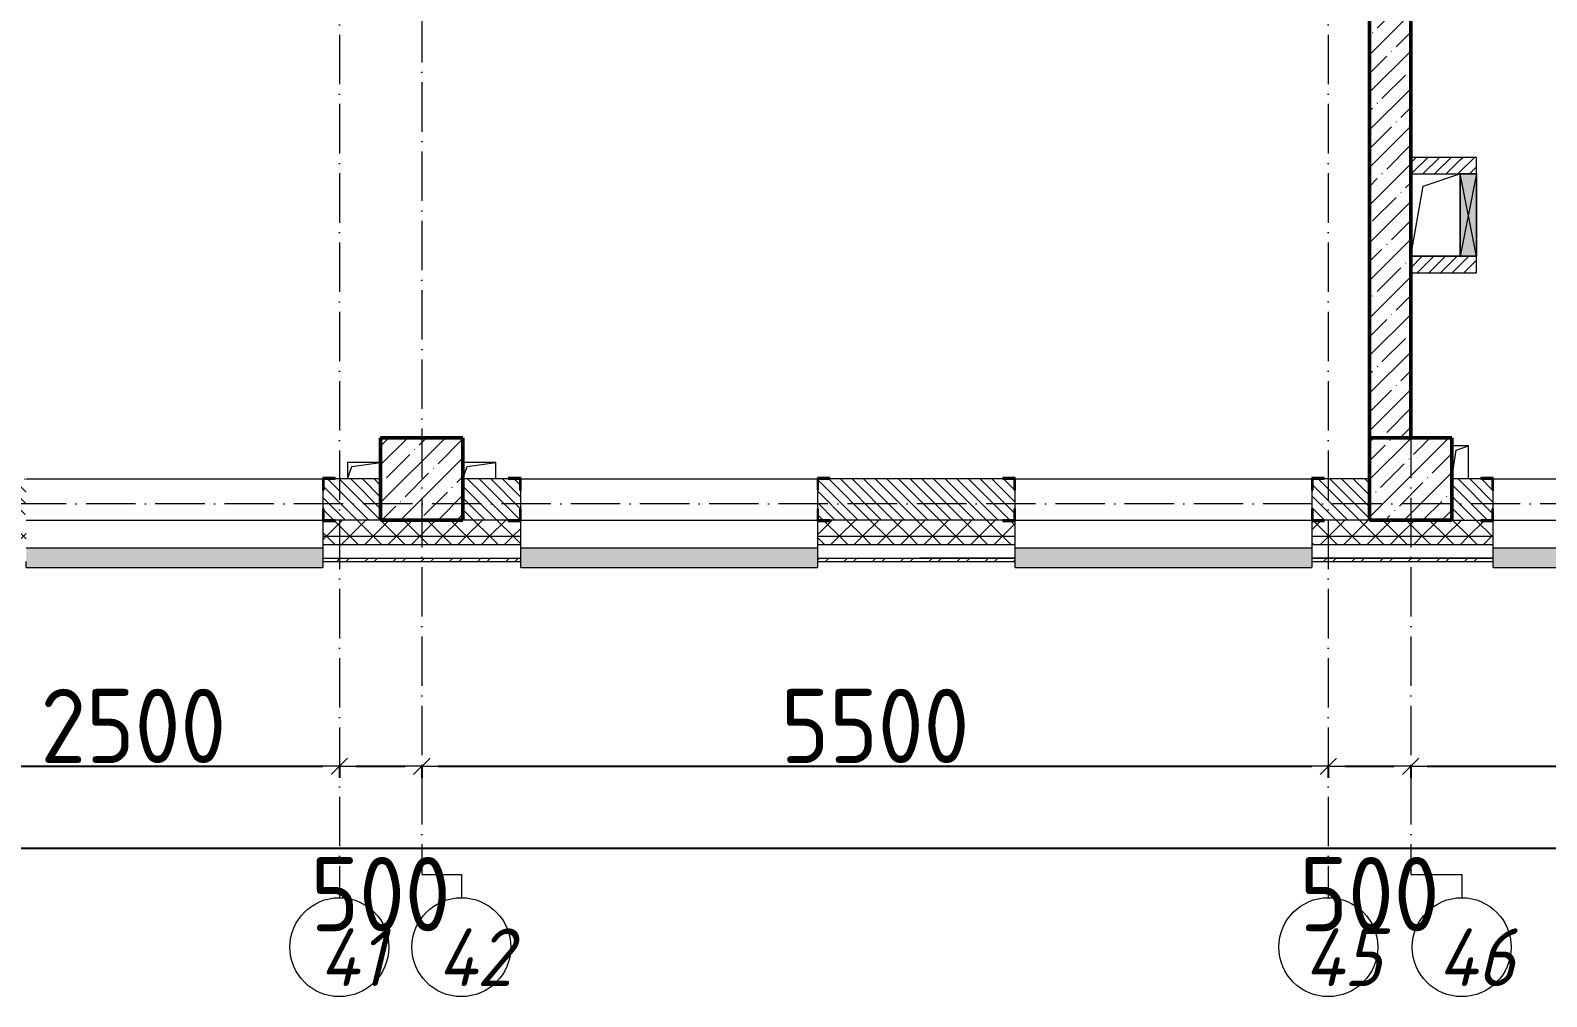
# Model space of a CAD drawing. Header units: millimetres. Extents: x -12989 to 629078, y -109036 to 555275.
# Drawn here: x 98385 to 107585, y 116005 to 121865 of the extents above; entities that cross this region are included whole.
import ezdxf

# ---------------------------------------------------------------- set-up
doc = ezdxf.new("R2010")
doc.units = ezdxf.units.MM
doc.linetypes.add('50_200_ШТРИХ_1Т_ш5_п1_п1_', pattern=[700, 500, -100, 0, -100])
for name, color, linetype, lineweight in [('A-____-____-DIMS', 7, 'Continuous', 9), ('A-DETL-GENF-OTLN', 7, 'Continuous', 9), ('A-FLOR-____-OTLN', 7, 'Continuous', 9), ('A-GENM-____-MCUT', 7, 'Continuous', 25), ('A-GENM-____-OTLN', 7, 'Continuous', 9), ('A-GENM-____-OTLN-1', 7, 'Continuous', 25), ('A-GLAZ-____-OTLN', 7, 'Continuous', 9), ('A-WALL-____-MCUT', 7, 'Continuous', 13), ('A-WALL-____-MCUT-1', 7, 'Continuous', 9), ('A-WALL-____-MCUT-2', 7, 'Continuous', 50), ('A-WALL-____-OTLN', 7, 'Continuous', 9), ('A-WALL-____-PATT-1', 7, 'Continuous', 9), ('A-WALL-FNSH-MCUT-1', 7, 'Continuous', 9), ('S-COLS-____-MCUT', 7, 'Continuous', 50), ('S-COLS-____-OTLN', 7, 'Continuous', 9), ('S-GRID-____-IDEN', 7, 'Continuous', 9), ('S-GRID-____-OTLN', 7, 'Continuous', 9), ('S-GRID-____-OTLN-1', 7, '50_200_ШТРИХ_1Т_ш5_п1_п1_', 9)]:
    doc.layers.add(name, color=color, linetype=linetype, lineweight=lineweight)
doc.layers.add('A-GLAZ-____-OTLN-1', color=7, linetype='Continuous', lineweight=9, true_color=0xc0c0c0)
doc.styles.add('ISOCPEUR_I_9', font='isocpeui.ttf', dxfattribs={"width": 0.9, "height": 250})
doc.styles.add('СПДС', font='isocpeur.ttf', dxfattribs={"width": 0.9})
doc.dimstyles.new('Размера А3', dxfattribs={"dimtxt": 200, "dimasz": 100, "dimexe": 70, "dimexo": 100, "dimgap": 20, "dimtad": 1, "dimdec": 0, "dimrnd": 10, "dimzin": 0, "dimdsep": 46, "dimtxsty": 'СПДС', "dimblk": 'ARROWHEAD_6', "dimcen": 1, "dimclrd": 256, "dimclre": 256, "dimclrt": 256, "dimazin": 0, "dimtfac": 1, "dimtdec": 0, "dimtmove": 2, "dimatfit": 3, "dimfxl": 1, "dimtolj": 1, "dimtzin": 0, "dimarcsym": 0})
pattern_1 = [(135, (43259.71, 63713.66), (-35.35534, -35.35534), [])]
pattern_2 = [(45, (43259.71, 63713.66), (-70.71068, 70.71068), []), (135, (43259.71, 63713.66), (-70.71068, -70.71068), [])]
pattern_3 = [(45, (43259.71, 63713.66), (-35.35534, 35.35534), [])]
pattern_4 = [(45, (43259.71, 63713.66), (-85.53659, 85.53659), []), (45, (43316.74, 63713.66), (-85.53659, 85.53659), [])]

# ---------------------------------------------------------------- blocks, each defined once
blk = doc.blocks.new('BSC_Колонна _Прямоугольная - 500х500-V19-АР1_План отверстий 2 этажа в осях 1-64_Ю-ЯЯ')
at = {"layer": 'S-COLS-____-OTLN'}
h = blk.add_hatch(dxfattribs=at)
h.set_pattern_fill('FP_28', color=256, style=0, pattern_type=2)
h.set_pattern_definition([(45, (-63500, -55431.04), (-114.04925, 114.04925), []), (45, (-63385.95, -55431.04), (-114.04925, 114.04925), [201.613, -40.323, 3.353, -36.97])])
h.paths.add_polyline_path([(-250, -250), (250, -250), (250, 250), (-250, 250)], flags=0)
at = {"layer": 'S-COLS-____-MCUT'}
for p, q in [((250, 250), (-250, 250)), ((-250, 250), (-250, -250)), ((250, -250), (250, 250)), ((-250, -250), (250, -250))]:
    blk.add_line(p, q, dxfattribs=at)
blk = doc.blocks.new('BSC_Колонна _Прямоугольная - 500х500-V61-АР1_План отверстий 2 этажа в осях 1-64_Ю-ЯЯ')
at = {"layer": 'S-COLS-____-OTLN'}
h = blk.add_hatch(dxfattribs=at)
h.set_pattern_fill('FP_72', color=256, style=0, pattern_type=2)
h.set_pattern_definition([(45, (-57500, -55431.04), (-114.04925, 114.04925), []), (45, (-57385.95, -55431.04), (-114.04925, 114.04925), [201.613, -40.323, 3.353, -36.97])])
h.paths.add_polyline_path([(-250, -250), (250, -250), (250, 250), (-250, 250), (-250, 179.1)], flags=0)
at = {"layer": 'S-COLS-____-MCUT'}
for p, q in [((250, 250), (-250, 250)), ((-250, 250), (-250, -250)), ((250, -250), (250, 250)), ((-250, -250), (250, -250))]:
    blk.add_line(p, q, dxfattribs=at)
blk = doc.blocks.new('Фахверк_СКБ_Уголок - 250_2700-27497298-АР1_План отверстий 2 этажа в осях 1-64_Ю-ЯЯ')
at = {"layer": 'A-GENM-____-MCUT'}
for p, q in [((200, 181), (125, 181)), ((125, 181), (125, 106)), ((125, 106), (131, 106)), ((131, 106), (131, 175)), ((131, 175), (200, 175)), ((200, 175), (200, 181)), ((131, -6), (125, -6)), ((125, -6), (125, -81)), ((125, -81), (200, -81)), ((131, -75), (131, -6)), ((200, -75), (131, -75)), ((200, -81), (200, -75))]:
    blk.add_line(p, q, dxfattribs=at)
blk = doc.blocks.new('AR_Отверстие прямоугольное _в плите_ - AR_Отверстие прямоугольное _в плите_-V167-АР1_План отверстий 2 этажа в осях 1-64_Ю-ЯЯ')
at = {"layer": 'A-GENM-____-OTLN'}
for p, q in [((100, 50), (-100, 50)), ((-100, -50), (-75, 25)), ((-75, 25), (100, 50)), ((100, -50), (100, 50))]:
    blk.add_line(p, q, dxfattribs=at)
blk = doc.blocks.new('AR_Отверстие прямоугольное _в плите_ - AR_Отверстие прямоугольное _в плите_-30510843-АР1_План отверстий 2 этажа в осях 1-64_Ю-ЯЯ')
at = {"layer": 'A-GENM-____-OTLN'}
for p, q in [((50, 100), (-50, 100)), ((-25, 75), (50, 100)), ((50, -100), (50, 100)), ((-50, -100), (-25, 75))]:
    blk.add_line(p, q, dxfattribs=at)
blk = doc.blocks.new('AR_Отверстие прямоугольное _в плите_ - AR_Отверстие прямоугольное _в плите_-V175-АР1_План отверстий 2 этажа в осях 1-64_Ю-ЯЯ')
at = {"layer": 'A-GENM-____-OTLN'}
for p, q in [((100, 50), (-100, 50)), ((-100, 50), (-100, -50)), ((-100, -50), (-75, 25)), ((-75, 25), (100, 50))]:
    blk.add_line(p, q, dxfattribs=at)
blk = doc.blocks.new('AR_Отверстие прямоугольное _в плите_ - AR_Отверстие прямоугольное _в плите_-V185-АР1_План отверстий 2 этажа в осях 1-64_Ю-ЯЯ')
at = {"layer": 'A-GENM-____-OTLN'}
for p, q in [((-75, 175), (148.4, 249.5)), ((-150, -250), (-75, 175)), ((-150, -250), (150, -250))]:
    blk.add_line(p, q, dxfattribs=at)
blk = doc.blocks.new('Отлив_СКБ - Отлив витража_120_НВФ-31885687-АР1_План отверстий 2 этажа в осях 1-64_Ю-ЯЯ')
at = {"layer": 'A-GLAZ-____-OTLN-1'}
for points in [[(0, 0), (0, -2), (1800, -2), (1800, 0), (1023.3, 0)], [(0, -83), (0, -120), (1800, -120), (1800, -2), (0, -2), (0, -63)]]:
    blk.add_hatch(color=256, dxfattribs=at).paths.add_polyline_path(points, flags=0)
at = {"layer": 'A-GLAZ-____-OTLN'}
for p, q in [((0, 0), (1800, 0)), ((1800, -2), (0, -2)), ((0, -120), (0, -83)), ((1800, -83), (1800, -120)), ((0, -120), (1800, -120))]:
    blk.add_line(p, q, dxfattribs=at)
blk = doc.blocks.new('Отлив_СКБ - Отлив витража_120_НВФ-31885283-АР1_План отверстий 2 этажа в осях 1-64_Ю-ЯЯ')
at = {"layer": 'A-GLAZ-____-OTLN-1'}
for points in [[(426.1, -2), (1000, -2), (1000, 0), (0, 0), (0, -2)], [(426.1, -120), (1000, -120), (1000, -2), (0, -2), (0, -120)]]:
    blk.add_hatch(color=256, dxfattribs=at).paths.add_polyline_path(points, flags=0)
at = {"layer": 'A-GLAZ-____-OTLN'}
for p, q in [((0, 0), (1000, 0)), ((1000, -2), (0, -2)), ((0, -120), (0, -83)), ((1000, -83), (1000, -120)), ((0, -120), (1000, -120))]:
    blk.add_line(p, q, dxfattribs=at)
blk = doc.blocks.new('AR_Отверстие прямоугольное _в стене__БезПР - AR_Отверстие прямоугольное _в стене__БезПР-36789228-АР1_План отверстий 2 этажа в осях 1-64_Ю-ЯЯ')
at = {"layer": 'A-GLAZ-____-OTLN'}
blk.add_hatch(color=256, dxfattribs=at).paths.add_polyline_path([(250, -50), (250, 50), (-250, 50), (-250, -50), (-193.5, -50)], flags=0)
at = {"layer": 'A-DETL-GENF-OTLN'}
for p, q in [((-250, -50), (-250, 50)), ((-250, 50), (250, 50)), ((250, 50), (-250, -50)), ((-250, 50), (250, -50)), ((250, 50), (-250, 50)), ((-250, 50), (-250, -50)), ((250, 50), (250, -50)), ((250, -50), (250, 50)), ((250, -50), (-250, -50)), ((-250, -50), (250, -50))]:
    blk.add_line(p, q, dxfattribs=at)
at = {"layer": 'A-GLAZ-____-OTLN'}
blk.add_line((250, 50), (-250, 50), dxfattribs=at)
blk = doc.blocks.new('Ось сетки - Круг_Ø6_00__ISO-2_5_0_9K_-25732049-АР1_План отверстий 2 этажа в осях 1-64_Ю-ЯЯ')
at = {"layer": 'S-GRID-____-IDEN'}
blk.add_circle((0, 0), 3, dxfattribs=at)
blk = doc.blocks.new('ARROWHEAD_6')
at = {"color": 0, "linetype": 'Continuous'}
for p, q in [((0, 0), (-1, 0)), ((-0.5, -0.5), (0.5, 0.5))]:
    blk.add_line(p, q, dxfattribs=at)
blk = doc.blocks.new('*D2738')
at = {"layer": 'A-____-____-DIMS', "lineweight": -2, "transparency": 16777216}
for p, q in [((38908.3, 512710.5), (38908.3, 512634.4)), ((39008.3, 512704.4), (41308.3, 512704.4)), ((41408.3, 512710.5), (41408.3, 512634.4))]:
    blk.add_line(p, q, dxfattribs=at)
at = {"layer": 'Defpoints', "color": 0, "transparency": 16777216}
for p in [(38908.3, 512810.5), (41408.3, 512810.5), (41408.3, 512704.4)]:
    blk.add_point(p, dxfattribs=at)
at = {"layer": 'A-____-____-DIMS', "lineweight": -2, "transparency": 16777216, "xscale": 100, "yscale": 100, "zscale": 100, "rotation": 180}
blk.add_blockref('ARROWHEAD_6', (38908.3, 512704.4), dxfattribs=at)
at = {"layer": 'A-____-____-DIMS', "lineweight": -2, "transparency": 16777216, "xscale": 100, "yscale": 100, "zscale": 100}
blk.add_blockref('ARROWHEAD_6', (41408.3, 512704.4), dxfattribs=at)
at = {"layer": 'A-____-____-DIMS', "transparency": 16777216, "insert": (40158.3, 512949.4), "char_height": 450, "width": 2.488, "attachment_point": 5, "style": 'СПДС'}
blk.add_mtext('\\A1;2500', dxfattribs=at)
blk = doc.blocks.new('*D2739')
at = {"layer": 'A-____-____-DIMS', "lineweight": -2, "transparency": 16777216}
for p, q in [((41408.3, 512710.5), (41408.3, 512634.4)), ((41508.3, 512704.4), (41808.3, 512704.4)), ((41908.3, 512710.5), (41908.3, 512634.4))]:
    blk.add_line(p, q, dxfattribs=at)
at = {"layer": 'Defpoints', "color": 0, "transparency": 16777216}
for p in [(41408.3, 512810.5), (41908.3, 512810.5), (41908.3, 512704.4)]:
    blk.add_point(p, dxfattribs=at)
at = {"layer": 'A-____-____-DIMS', "lineweight": -2, "transparency": 16777216, "xscale": 100, "yscale": 100, "zscale": 100, "rotation": 180}
blk.add_blockref('ARROWHEAD_6', (41408.3, 512704.4), dxfattribs=at)
at = {"layer": 'A-____-____-DIMS', "lineweight": -2, "transparency": 16777216, "xscale": 100, "yscale": 100, "zscale": 100}
blk.add_blockref('ARROWHEAD_6', (41908.3, 512704.4), dxfattribs=at)
at = {"layer": 'A-____-____-DIMS', "transparency": 16777216, "insert": (41658.3, 511929.4), "char_height": 450, "width": 1.866, "attachment_point": 5, "style": 'СПДС'}
blk.add_mtext('\\A1;500', dxfattribs=at)
blk = doc.blocks.new('*D2740')
at = {"layer": 'A-____-____-DIMS', "lineweight": -2, "transparency": 16777216}
for p, q in [((41908.3, 512710.5), (41908.3, 512634.4)), ((42008.3, 512704.4), (47308.3, 512704.4)), ((47408.3, 512710.5), (47408.3, 512634.4))]:
    blk.add_line(p, q, dxfattribs=at)
at = {"layer": 'Defpoints', "color": 0, "transparency": 16777216}
for p in [(41908.3, 512810.5), (47408.3, 512810.5), (47408.3, 512704.4)]:
    blk.add_point(p, dxfattribs=at)
at = {"layer": 'A-____-____-DIMS', "lineweight": -2, "transparency": 16777216, "xscale": 100, "yscale": 100, "zscale": 100, "rotation": 180}
blk.add_blockref('ARROWHEAD_6', (41908.3, 512704.4), dxfattribs=at)
at = {"layer": 'A-____-____-DIMS', "lineweight": -2, "transparency": 16777216, "xscale": 100, "yscale": 100, "zscale": 100}
blk.add_blockref('ARROWHEAD_6', (47408.3, 512704.4), dxfattribs=at)
at = {"layer": 'A-____-____-DIMS', "transparency": 16777216, "insert": (44658.3, 512949.4), "char_height": 450, "width": 2.488, "attachment_point": 5, "style": 'СПДС'}
blk.add_mtext('\\A1;5500', dxfattribs=at)
blk = doc.blocks.new('*D2741')
at = {"layer": 'A-____-____-DIMS', "lineweight": -2, "transparency": 16777216}
for p, q in [((47408.3, 512710.5), (47408.3, 512634.4)), ((47508.3, 512704.4), (47808.3, 512704.4)), ((47908.3, 512710.5), (47908.3, 512634.4))]:
    blk.add_line(p, q, dxfattribs=at)
at = {"layer": 'Defpoints', "color": 0, "transparency": 16777216}
for p in [(47408.3, 512810.5), (47908.3, 512810.5), (47908.3, 512704.4)]:
    blk.add_point(p, dxfattribs=at)
at = {"layer": 'A-____-____-DIMS', "lineweight": -2, "transparency": 16777216, "xscale": 100, "yscale": 100, "zscale": 100, "rotation": 180}
blk.add_blockref('ARROWHEAD_6', (47408.3, 512704.4), dxfattribs=at)
at = {"layer": 'A-____-____-DIMS', "lineweight": -2, "transparency": 16777216, "xscale": 100, "yscale": 100, "zscale": 100}
blk.add_blockref('ARROWHEAD_6', (47908.3, 512704.4), dxfattribs=at)
at = {"layer": 'A-____-____-DIMS', "transparency": 16777216, "insert": (47658.3, 511929.4), "char_height": 450, "width": 1.866, "attachment_point": 5, "style": 'СПДС'}
blk.add_mtext('\\A1;500', dxfattribs=at)
blk = doc.blocks.new('*D2742')
at = {"layer": 'A-____-____-DIMS', "lineweight": -2, "transparency": 16777216}
for p, q in [((47908.3, 512710.5), (47908.3, 512634.4)), ((48008.3, 512704.4), (51008.3, 512704.4)), ((51108.3, 512710.5), (51108.3, 512634.4))]:
    blk.add_line(p, q, dxfattribs=at)
at = {"layer": 'Defpoints', "color": 0, "transparency": 16777216}
for p in [(47908.3, 512810.5), (51108.3, 512810.5), (51108.3, 512704.4)]:
    blk.add_point(p, dxfattribs=at)
at = {"layer": 'A-____-____-DIMS', "lineweight": -2, "transparency": 16777216, "xscale": 100, "yscale": 100, "zscale": 100, "rotation": 180}
blk.add_blockref('ARROWHEAD_6', (47908.3, 512704.4), dxfattribs=at)
at = {"layer": 'A-____-____-DIMS', "lineweight": -2, "transparency": 16777216, "xscale": 100, "yscale": 100, "zscale": 100}
blk.add_blockref('ARROWHEAD_6', (51108.3, 512704.4), dxfattribs=at)
at = {"layer": 'A-____-____-DIMS', "transparency": 16777216, "insert": (49508.3, 512949.4), "char_height": 450, "width": 2.488, "attachment_point": 5, "style": 'СПДС'}
blk.add_mtext('\\A1;3200', dxfattribs=at)
blk = doc.blocks.new('*D2712')
at = {"layer": 'A-____-____-DIMS', "lineweight": -2, "transparency": 16777216}
for p, q in [((-17941.7, 512213.7), (-17941.7, 512137.6)), ((-17841.7, 512207.6), (55358.3, 512207.6)), ((55458.3, 512213.7), (55458.3, 512137.6))]:
    blk.add_line(p, q, dxfattribs=at)
at = {"layer": 'Defpoints', "color": 0, "transparency": 16777216}
for p in [(-17941.7, 512313.7), (55458.3, 512313.7), (55458.3, 512207.6)]:
    blk.add_point(p, dxfattribs=at)
at = {"layer": 'A-____-____-DIMS', "lineweight": -2, "transparency": 16777216, "xscale": 100, "yscale": 100, "zscale": 100, "rotation": 180}
blk.add_blockref('ARROWHEAD_6', (-17941.7, 512207.6), dxfattribs=at)
at = {"layer": 'A-____-____-DIMS', "lineweight": -2, "transparency": 16777216, "xscale": 100, "yscale": 100, "zscale": 100}
blk.add_blockref('ARROWHEAD_6', (55458.3, 512207.6), dxfattribs=at)
at = {"layer": 'A-____-____-DIMS', "transparency": 16777216, "insert": (18758.3, 512452.6), "char_height": 450, "width": 3.186, "attachment_point": 5, "style": 'СПДС'}
blk.add_mtext('\\A1;73400', dxfattribs=at)
blk = doc.blocks.new('2этаж')
at = {"layer": 'S-GRID-____-OTLN-1', "color": 251, "ltscale": 0.6, "true_color": 0x636466}
for p, q in [((41408.3, 549908.8), (41408.3, 511907.5)), ((47408.3, 549908.8), (47408.3, 511907.5)), ((41908.3, 549620.5), (41908.3, 512048.6)), ((47908.3, 549620.5), (47908.3, 512048.6)), ((88482.7, 514297), (-20260.4, 514297))]:
    blk.add_line(p, q, dxfattribs=at)
at = {"layer": 'S-GRID-____-IDEN', "xscale": 99.99999999999993, "yscale": 99.99999999999993, "zscale": 99.99999999999993, "rotation": 180}
for p in [(41408.3, 511607.5), (42148.5, 511607.5), (47408.3, 511607.5), (48217.8, 511607.5)]:
    blk.add_blockref('Ось сетки - Круг_Ø6_00__ISO-2_5_0_9K_-25732049-АР1_План отверстий 2 этажа в осях 1-64_Ю-ЯЯ', p, dxfattribs=at)
at = {"layer": 'S-GRID-____-IDEN', "char_height": 350, "attachment_point": 1, "style": 'ISOCPEUR_I_9'}
for s, insert, width in [('41', (41288.8, 511721.5), 367.975), ('42', (42005.1, 511721.5), 425.696), ('45', (47265, 511721.5), 425.696), ('46', (48074.4, 511721.5), 425.696)]:
    blk.add_mtext(s, dxfattribs=dict(at, insert=insert, width=width))
at = {"layer": 'A-____-____-DIMS'}
for base, p1, p2, picture, middle in [((41408.3, 512704.4), (38908.3, 512810.5), (41408.3, 512810.5), '*D2738', (40158.3, 512949.4)), ((47408.3, 512704.4), (41908.3, 512810.5), (47408.3, 512810.5), '*D2740', (44658.3, 512949.4)), ((51108.3, 512704.4), (47908.3, 512810.5), (51108.3, 512810.5), '*D2742', (49508.3, 512949.4)), ((41908.3, 512704.4), (41408.3, 512810.5), (41908.3, 512810.5), '*D2739', (41658.3, 511929.4)), ((47908.3, 512704.4), (47408.3, 512810.5), (47908.3, 512810.5), '*D2741', (47658.3, 511929.4)), ((55458.3, 512207.6), (-17941.7, 512313.7), (55458.3, 512313.7), '*D2712', (18758.3, 512452.6))]:
    dim = blk.add_linear_dim(base=base, p1=p1, p2=p2, dimstyle='Размера А3', override={"dimtxt": 450}, dxfattribs=at)
    dim.commit()
    dim.dimension.update_dxf_attribs({"geometry": picture, "text_midpoint": middle})

msp = doc.modelspace()

# ---------------------------------------------------------------- hatches: boundary and pattern name
at = {"layer": 'A-WALL-____-PATT-1'}
h = msp.add_hatch(dxfattribs=at)
h.set_pattern_fill('FP_13', color=256, style=0, pattern_type=2)
h.set_pattern_definition([(45, (43259.71, 63713.66), (-114.04925, 114.04925), []), (45, (43373.76, 63713.66), (-114.04925, 114.04925), [201.612, -40.322, 3.353, -36.97])])
h.paths.add_polyline_path([(106759.7115, 119394.7006), (106759.7115, 125944.7006), (106509.7115, 125944.7006), (106509.7115, 119394.7006)], flags=0)
h.paths.add_polyline_path([(106551.3781, 126194.7006), (106759.7115, 126194.7006), (106759.7115, 126394.7006), (106509.7115, 126394.7006), (106509.7115, 126194.7006)], flags=0)
h = msp.add_hatch(dxfattribs=at)
h.set_pattern_fill('FP_5', color=256, style=0, pattern_type=2)
h.set_pattern_definition(pattern_3)
h.paths.add_polyline_path([(106759.7115, 120994.7006), (107059.7115, 120994.7006), (107059.7115, 121094.7006), (106759.7115, 121094.7006)], flags=0)
h = msp.add_hatch(dxfattribs=at)
h.set_pattern_fill('FP_5', color=256, style=0, pattern_type=2)
h.set_pattern_definition(pattern_3)
h.paths.add_polyline_path([(107159.7115, 120994.7006), (107159.7115, 121094.7006), (107059.7115, 121094.7006), (107059.7115, 120994.7006)], flags=0)
h = msp.add_hatch(dxfattribs=at)
h.set_pattern_fill('FP_5', color=256, style=0, pattern_type=2)
h.set_pattern_definition(pattern_3)
h.paths.add_polyline_path([(106759.7115, 120394.7006), (107159.7115, 120394.7006), (107159.7115, 120494.7006), (106759.7115, 120494.7006)], flags=0)
h = msp.add_hatch(dxfattribs=at)
h.set_pattern_fill('FP_6', color=256, style=0, pattern_type=2)
h.set_pattern_definition(pattern_1)
h.paths.add_polyline_path([(100234.7115, 118894.7006), (100509.7115, 118894.7006), (100509.7115, 119144.7006), (100165.7115, 119144.7006), (100165.7115, 119075.7006), (100159.7115, 119075.7006), (100159.7115, 118963.7006), (100165.7115, 118963.7006), (100165.7115, 118894.7006)], flags=0)
h.paths.add_polyline_path([(98037.0511, 118894.7006), (98353.7115, 118894.7006), (98353.7115, 118963.7006), (98359.7115, 118963.7006), (98359.7115, 119075.7006), (98353.7115, 119075.7006), (98353.7115, 119144.7006), (98009.7115, 119144.7006), (98009.7115, 118894.7006)], flags=0)
h = msp.add_hatch(dxfattribs=at)
h.set_pattern_fill('FP_6', color=256, style=0, pattern_type=2)
h.set_pattern_definition(pattern_1)
h.paths.add_polyline_path([(106165.7115, 118894.7006), (106509.7115, 118894.7006), (106509.7115, 119144.7006), (106165.7115, 119144.7006), (106165.7115, 119075.7006), (106159.7115, 119075.7006), (106159.7115, 118963.7006), (106165.7115, 118963.7006)], flags=0)
h.paths.add_polyline_path([(104284.7115, 118894.7006), (104353.7115, 118894.7006), (104353.7115, 118963.7006), (104359.7115, 118963.7006), (104359.7115, 119075.7006), (104353.7115, 119075.7006), (104353.7115, 119144.7006), (103165.7115, 119144.7006), (103165.7115, 119075.7006), (103159.7115, 119075.7006), (103159.7115, 118963.7006), (103165.7115, 118963.7006), (103165.7115, 118894.7006), (103339.5531, 118894.7006)], flags=0)
h.paths.add_polyline_path([(101353.7115, 118894.7006), (101353.7115, 118963.7006), (101359.7115, 118963.7006), (101359.7115, 119075.7006), (101353.7115, 119075.7006), (101353.7115, 119144.7006), (101009.7115, 119144.7006), (101009.7115, 118894.7006), (101284.7115, 118894.7006)], flags=0)
h = msp.add_hatch(dxfattribs=at)
h.set_pattern_fill('FP_6', color=256, style=0, pattern_type=2)
h.set_pattern_definition(pattern_1)
h.paths.add_polyline_path([(109709.7115, 118894.7006), (109709.7115, 119144.7006), (108265.7115, 119144.7006), (108265.7115, 119075.7006), (108259.7115, 119075.7006), (108259.7115, 118963.7006), (108265.7115, 118963.7006), (108265.7115, 118894.7006), (108642.0551, 118894.7006)], flags=0)
h.paths.add_polyline_path([(107009.7115, 118894.7006), (107253.7115, 118894.7006), (107253.7115, 118963.7006), (107259.7115, 118963.7006), (107259.7115, 119075.7006), (107253.7115, 119075.7006), (107253.7115, 119144.7006), (107009.7115, 119144.7006), (107009.7115, 119138.7006)], flags=0)
h = msp.add_hatch(dxfattribs=at)
h.set_pattern_fill('FP_1', color=256, style=0, pattern_type=2)
h.set_pattern_definition(pattern_2)
h.paths.add_polyline_path([(117479.5584, 118794.7006), (117559.7115, 118794.7006), (117559.7115, 118894.7006), (111209.7115, 118894.7006), (111209.7115, 118794.7006), (113944.5571, 118794.7006)], flags=0)
h.paths.add_polyline_path([(108259.7115, 118794.7006), (110209.7115, 118794.7006), (110209.7115, 118894.7006), (108334.7115, 118894.7006), (108334.7115, 118888.7006), (108259.7115, 118888.7006)], flags=0)
h.paths.add_polyline_path([(107259.7115, 118794.7006), (107259.7115, 118888.7006), (107184.7115, 118888.7006), (107184.7115, 118894.7006), (106234.7115, 118894.7006), (106234.7115, 118888.7006), (106159.7115, 118888.7006), (106159.7115, 118794.7006), (106874.5544, 118794.7006)], flags=0)
h.paths.add_polyline_path([(103339.5531, 118794.7006), (104359.7115, 118794.7006), (104359.7115, 118888.7006), (104284.7115, 118888.7006), (104284.7115, 118894.7006), (103234.7115, 118894.7006), (103234.7115, 118888.7006), (103159.7115, 118888.7006), (103159.7115, 118794.7006), (103234.7115, 118794.7006)], flags=0)
h.paths.add_polyline_path([(101359.7115, 118794.7006), (101359.7115, 118888.7006), (101284.7115, 118888.7006), (101284.7115, 118894.7006), (100234.7115, 118894.7006), (100234.7115, 118888.7006), (100159.7115, 118888.7006), (100159.7115, 118794.7006), (100688.3021, 118794.7006)], flags=0)
h.paths.add_polyline_path([(97595.1759, 118794.7006), (98359.7115, 118794.7006), (98359.7115, 118888.7006), (98284.7115, 118888.7006), (98284.7115, 118894.7006), (97234.7115, 118894.7006), (97234.7115, 118888.7006), (97159.7115, 118888.7006), (97159.7115, 118794.7006), (97509.7115, 118794.7006)], flags=0)
h.paths.add_polyline_path([(95284.7115, 118794.7006), (95359.7115, 118794.7006), (95359.7115, 118888.7006), (95284.7115, 118888.7006), (95284.7115, 118894.7006), (94234.7115, 118894.7006), (94234.7115, 118888.7006), (94159.7115, 118888.7006), (94159.7115, 118794.7006), (94502.0497, 118794.7006)], flags=0)
h.paths.add_polyline_path([(91159.7115, 118794.7006), (92359.7115, 118794.7006), (92359.7115, 118888.7006), (92284.7115, 118888.7006), (92284.7115, 118894.7006), (91234.7115, 118894.7006), (91234.7115, 118888.7006), (91159.7115, 118888.7006)], flags=0)
h.paths.add_polyline_path([(85734.7115, 118794.7006), (85809.7115, 118794.7006), (85809.7115, 118888.7006), (85734.7115, 118888.7006), (85734.7115, 118894.7006), (84684.7115, 118894.7006), (84684.7115, 118888.7006), (84609.7115, 118888.7006), (84609.7115, 118794.7006), (85664.5464, 118794.7006)], flags=0)
h.paths.add_polyline_path([(87684.7115, 118794.7006), (89359.7115, 118794.7006), (89359.7115, 118888.7006), (89284.7115, 118888.7006), (89284.7115, 118894.7006), (87684.7115, 118894.7006), (87684.7115, 118888.7006), (87609.7115, 118888.7006), (87609.7115, 118794.7006)], flags=0)
h.paths.add_polyline_path([(82734.7115, 118794.7006), (82809.7115, 118794.7006), (82809.7115, 118888.7006), (82734.7115, 118888.7006), (82734.7115, 118894.7006), (81684.7115, 118894.7006), (81684.7115, 118888.7006), (81609.7115, 118888.7006), (81609.7115, 118794.7006), (82459.7115, 118794.7006)], flags=0)
h.paths.add_polyline_path([(79809.7115, 118794.7006), (79809.7115, 118888.7006), (79734.7115, 118888.7006), (79734.7115, 118894.7006), (78684.7115, 118894.7006), (78684.7115, 118888.7006), (78609.7115, 118888.7006), (78609.7115, 118794.7006), (79478.294, 118794.7006)], flags=0)
h.paths.add_polyline_path([(75609.7115, 118794.7006), (76809.7115, 118794.7006), (76809.7115, 118888.7006), (76734.7115, 118888.7006), (76734.7115, 118894.7006), (75684.7115, 118894.7006), (75684.7115, 118888.7006), (75609.7115, 118888.7006)], flags=0)
h.paths.add_polyline_path([(73809.7115, 118794.7006), (73809.7115, 118888.7006), (73734.7115, 118888.7006), (73734.7115, 118894.7006), (72684.7115, 118894.7006), (72684.7115, 118888.7006), (72609.7115, 118888.7006), (72609.7115, 118794.7006), (73734.7115, 118794.7006)], flags=0)
h.paths.add_polyline_path([(69959.7115, 118794.7006), (70809.7115, 118794.7006), (70809.7115, 118888.7006), (70734.7115, 118888.7006), (70734.7115, 118894.7006), (69684.7115, 118894.7006), (69684.7115, 118888.7006), (69609.7115, 118888.7006), (69609.7115, 118794.7006), (69757.0404, 118794.7006)], flags=0)
h.paths.add_polyline_path([(67809.7115, 118794.7006), (67809.7115, 118888.7006), (67734.7115, 118888.7006), (67734.7115, 118894.7006), (66684.7115, 118894.7006), (66684.7115, 118888.7006), (66609.7115, 118888.7006), (66609.7115, 118794.7006), (67105.7894, 118794.7006)], flags=0)
h.paths.add_polyline_path([(64809.7115, 118794.7006), (64809.7115, 118888.7006), (64734.7115, 118888.7006), (64734.7115, 118894.7006), (63684.7115, 118894.7006), (63684.7115, 118888.7006), (63609.7115, 118888.7006), (63609.7115, 118794.7006), (64734.7115, 118794.7006)], flags=0)
h.paths.add_polyline_path([(61809.7115, 118794.7006), (61809.7115, 118888.7006), (61734.7115, 118888.7006), (61734.7115, 118894.7006), (60684.7115, 118894.7006), (60684.7115, 118888.7006), (60609.7115, 118888.7006), (60609.7115, 118794.7006), (61803.2874, 118794.7006)], flags=0)
h.paths.add_polyline_path([(59609.7115, 118794.7006), (59609.7115, 118888.7006), (59534.7115, 118888.7006), (59534.7115, 118894.7006), (49809.7115, 118894.7006), (49809.7115, 118794.7006), (59152.0364, 118794.7006)], flags=0)
h.paths.add_polyline_path([(48809.7115, 118794.7006), (48809.7115, 118894.7006), (40809.7115, 118894.7006), (40809.7115, 118794.7006), (46779.5317, 118794.7006)], flags=0)
h = msp.add_hatch(dxfattribs=at)
h.set_pattern_fill('FP_1', color=256, style=0, pattern_type=2)
h.set_pattern_definition(pattern_2)
h.paths.add_polyline_path([(117559.7115, 118744.7006), (117559.7115, 118794.7006), (111209.7115, 118794.7006), (111209.7115, 118744.7006), (117479.5584, 118744.7006)], flags=0)
h.paths.add_polyline_path([(110209.7115, 118744.7006), (110209.7115, 118794.7006), (108259.7115, 118794.7006), (108259.7115, 118744.7006), (108642.0551, 118744.7006)], flags=0)
h.paths.add_polyline_path([(107259.7115, 118744.7006), (107259.7115, 118794.7006), (106159.7115, 118794.7006), (106159.7115, 118744.7006), (106874.5544, 118744.7006)], flags=0)
h.paths.add_polyline_path([(104359.7115, 118744.7006), (104359.7115, 118794.7006), (103159.7115, 118794.7006), (103159.7115, 118744.7006), (103339.5531, 118744.7006)], flags=0)
h.paths.add_polyline_path([(101359.7115, 118744.7006), (101359.7115, 118794.7006), (100159.7115, 118794.7006), (100159.7115, 118744.7006), (100688.3021, 118744.7006)], flags=0)
h.paths.add_polyline_path([(98359.7115, 118744.7006), (98359.7115, 118794.7006), (97159.7115, 118794.7006), (97159.7115, 118744.7006), (98037.0511, 118744.7006)], flags=0)
h.paths.add_polyline_path([(94159.7115, 118744.7006), (95359.7115, 118744.7006), (95359.7115, 118794.7006), (94159.7115, 118794.7006)], flags=0)
h.paths.add_polyline_path([(91850.7987, 118744.7006), (92359.7115, 118744.7006), (92359.7115, 118794.7006), (91159.7115, 118794.7006), (91159.7115, 118744.7006)], flags=0)
h.paths.add_polyline_path([(87609.7115, 118744.7006), (89359.7115, 118744.7006), (89359.7115, 118794.7006), (87609.7115, 118794.7006)], flags=0)
h.paths.add_polyline_path([(84609.7115, 118744.7006), (85809.7115, 118744.7006), (85809.7115, 118794.7006), (84609.7115, 118794.7006)], flags=0)
h.paths.add_polyline_path([(82809.7115, 118744.7006), (82809.7115, 118794.7006), (81609.7115, 118794.7006), (81609.7115, 118744.7006), (82129.545, 118744.7006)], flags=0)
h.paths.add_polyline_path([(76809.7115, 118744.7006), (76809.7115, 118794.7006), (75609.7115, 118794.7006), (75609.7115, 118744.7006)], flags=0)
h.paths.add_polyline_path([(78609.7115, 118744.7006), (79809.7115, 118744.7006), (79809.7115, 118794.7006), (78609.7115, 118794.7006)], flags=0)
h.paths.add_polyline_path([(73809.7115, 118744.7006), (73809.7115, 118794.7006), (72609.7115, 118794.7006), (72609.7115, 118744.7006), (73292.0417, 118744.7006)], flags=0)
h.paths.add_polyline_path([(70809.7115, 118744.7006), (70809.7115, 118794.7006), (69609.7115, 118794.7006), (69609.7115, 118744.7006), (70640.7907, 118744.7006)], flags=0)
h.paths.add_polyline_path([(66609.7115, 118744.7006), (67809.7115, 118744.7006), (67809.7115, 118794.7006), (66609.7115, 118794.7006)], flags=0)
h.paths.add_polyline_path([(64809.7115, 118744.7006), (64809.7115, 118794.7006), (63609.7115, 118794.7006), (63609.7115, 118744.7006), (64454.5384, 118744.7006)], flags=0)
h.paths.add_polyline_path([(61803.2874, 118744.7006), (61809.7115, 118744.7006), (61809.7115, 118794.7006), (60609.7115, 118794.7006), (60609.7115, 118744.7006), (60919.537, 118744.7006)], flags=0)
h.paths.add_polyline_path([(59609.7115, 118744.7006), (59609.7115, 118794.7006), (49809.7115, 118794.7006), (49809.7115, 118744.7006), (59152.0364, 118744.7006)], flags=0)
h.paths.add_polyline_path([(48809.7115, 118744.7006), (48809.7115, 118794.7006), (40709.7115, 118794.7006), (40709.7115, 118744.7006), (46779.5317, 118744.7006)], flags=0)
h = msp.add_hatch(dxfattribs=at)
h.set_pattern_fill('FP_3', color=256, style=0, pattern_type=2)
h.set_pattern_definition(pattern_4)
h.paths.add_polyline_path([(103779.7115, 118644.7006), (103779.7115, 118664.7006), (103159.7115, 118664.7006), (103159.7115, 118644.7006), (103339.5531, 118644.7006)], flags=0)
h.paths.add_polyline_path([(100688.3021, 118644.7006), (101359.7115, 118644.7006), (101359.7115, 118664.7006), (100159.7115, 118664.7006), (100159.7115, 118644.7006)], flags=0)
h.paths.add_polyline_path([(98359.7115, 118644.7006), (98359.7115, 118664.7006), (97159.7115, 118664.7006), (97159.7115, 118644.7006), (98037.0511, 118644.7006)], flags=0)
h.paths.add_polyline_path([(95359.7115, 118644.7006), (95359.7115, 118664.7006), (94159.7115, 118664.7006), (94159.7115, 118644.7006), (94502.0497, 118644.7006)], flags=0)
h.paths.add_polyline_path([(91850.7987, 118644.7006), (92359.7115, 118644.7006), (92359.7115, 118664.7006), (91159.7115, 118664.7006), (91159.7115, 118644.7006)], flags=0)
h.paths.add_polyline_path([(89359.7115, 118644.7006), (89359.7115, 118664.7006), (88494.7115, 118664.7006), (88494.7115, 118644.7006), (89199.5477, 118644.7006)], flags=0)
h = msp.add_hatch(dxfattribs=at)
h.set_pattern_fill('FP_3', color=256, style=0, pattern_type=2)
h.set_pattern_definition(pattern_4)
h.paths.add_polyline_path([(117459.7115, 118644.7006), (117459.7115, 118664.7006), (111209.7115, 118664.7006), (111209.7115, 118644.7006), (113944.5571, 118644.7006)], flags=0)
h.paths.add_polyline_path([(110209.7115, 118644.7006), (110209.7115, 118664.7006), (108259.7115, 118664.7006), (108259.7115, 118644.7006), (108642.0551, 118644.7006)], flags=0)
h.paths.add_polyline_path([(107259.7115, 118644.7006), (107259.7115, 118664.7006), (106159.7115, 118664.7006), (106159.7115, 118644.7006), (106874.5544, 118644.7006)], flags=0)
h.paths.add_polyline_path([(104359.7115, 118644.7006), (104359.7115, 118664.7006), (103779.7115, 118664.7006), (103779.7115, 118644.7006)], flags=0)

# ---------------------------------------------------------------- linework, layer by layer
at = {"layer": 'A-FLOR-____-OTLN'}
msp.add_line((107059.7115, 120495.2403), (106759.7115, 120495.2403), dxfattribs=at)
at = {"layer": 'A-WALL-____-MCUT'}
for p, q in [((100509.7115, 119144.7006), (100234.7115, 119144.7006)), ((101284.7115, 119144.7006), (101009.7115, 119144.7006)), ((104284.7115, 119144.7006), (103234.7115, 119144.7006)), ((106509.7115, 119144.7006), (106234.7115, 119144.7006)), ((107184.7115, 119144.7006), (107009.7115, 119144.7006)), ((100159.7115, 119075.7006), (100159.7115, 118963.7006)), ((101359.7115, 118963.7006), (101359.7115, 119075.7006)), ((103159.7115, 119075.7006), (103159.7115, 118963.7006)), ((104359.7115, 118963.7006), (104359.7115, 119075.7006)), ((106159.7115, 119075.7006), (106159.7115, 118963.7006)), ((107259.7115, 118963.7006), (107259.7115, 119075.7006)), ((100159.7115, 118888.7006), (100159.7115, 118664.7006)), ((101359.7115, 118664.7006), (101359.7115, 118888.7006)), ((103159.7115, 118888.7006), (103159.7115, 118664.7006)), ((104359.7115, 118664.7006), (104359.7115, 118888.7006)), ((106159.7115, 118888.7006), (106159.7115, 118664.7006)), ((107259.7115, 118664.7006), (107259.7115, 118888.7006)), ((100159.7115, 118664.7006), (101359.7115, 118664.7006)), ((103159.7115, 118664.7006), (104359.7115, 118664.7006)), ((106159.7115, 118664.7006), (107259.7115, 118664.7006))]:
    msp.add_line(p, q, dxfattribs=at)
at = {"layer": 'A-WALL-____-MCUT-1'}
for p, q in [((100509.7115, 118894.7006), (100234.7115, 118894.7006)), ((101284.7115, 118894.7006), (101009.7115, 118894.7006)), ((104284.7115, 118894.7006), (103234.7115, 118894.7006)), ((106509.7115, 118894.7006), (106234.7115, 118894.7006)), ((107009.7115, 118894.7006), (107184.7115, 118894.7006)), ((101359.7115, 118794.7006), (100159.7115, 118794.7006)), ((104359.7115, 118794.7006), (103159.7115, 118794.7006)), ((107259.7115, 118794.7006), (106159.7115, 118794.7006)), ((101359.7115, 118744.7006), (100159.7115, 118744.7006)), ((104359.7115, 118744.7006), (103159.7115, 118744.7006)), ((107259.7115, 118744.7006), (106159.7115, 118744.7006))]:
    msp.add_line(p, q, dxfattribs=at)
at = {"layer": 'A-WALL-____-MCUT-2'}
for p, q in [((106509.7115, 125944.7006), (106509.7115, 119394.7006)), ((106759.7115, 119394.7006), (106759.7115, 125944.7006))]:
    msp.add_line(p, q, dxfattribs=at)
at = {"layer": 'A-WALL-____-OTLN'}
for p, q in [((98359.7115, 119144.7006), (100159.7115, 119144.7006)), ((101359.7115, 119144.7006), (103159.7115, 119144.7006)), ((104359.7115, 119144.7006), (106159.7115, 119144.7006)), ((107259.7115, 119144.7006), (108259.7115, 119144.7006)), ((98359.7115, 118894.7006), (100159.7115, 118894.7006)), ((101359.7115, 118894.7006), (103159.7115, 118894.7006)), ((104359.7115, 118894.7006), (106159.7115, 118894.7006)), ((107259.7115, 118894.7006), (108259.7115, 118894.7006))]:
    msp.add_line(p, q, dxfattribs=at)
at = {"layer": 'A-WALL-FNSH-MCUT-1'}
for p, q in [((107159.7115, 121094.7006), (106759.7115, 121094.7006)), ((106759.7115, 121094.7006), (106759.7115, 120994.7006)), ((107159.7115, 120994.7006), (107159.7115, 121094.7006)), ((106759.7115, 120994.7006), (107059.7115, 120994.7006)), ((107059.7115, 120494.7006), (106759.7115, 120494.7006)), ((106759.7115, 120494.7006), (106759.7115, 120394.7006)), ((107159.7115, 120394.7006), (107159.7115, 120494.7006)), ((106759.7115, 120394.7006), (107159.7115, 120394.7006)), ((100159.7115, 118664.7006), (100159.7115, 118644.7006)), ((100159.7115, 118644.7006), (101359.7115, 118644.7006)), ((101359.7115, 118644.7006), (101359.7115, 118664.7006)), ((103159.7115, 118664.7006), (103159.7115, 118644.7006)), ((103159.7115, 118644.7006), (103779.7115, 118644.7006)), ((104359.7115, 118664.7006), (103779.7115, 118664.7006)), ((103779.7115, 118644.7006), (104359.7115, 118644.7006)), ((104359.7115, 118644.7006), (104359.7115, 118664.7006)), ((107259.7115, 118664.7006), (106159.7115, 118664.7006)), ((106159.7115, 118664.7006), (106159.7115, 118644.7006)), ((106159.7115, 118644.7006), (107259.7115, 118644.7006)), ((107259.7115, 118644.7006), (107259.7115, 118664.7006))]:
    msp.add_line(p, q, dxfattribs=at)
at = {"layer": 'S-GRID-____-OTLN'}
for p, q in [((100759.7115, 116746.3652), (100999.8345, 116746.3652)), ((100999.8345, 116746.3652), (100999.8345, 116605.2465)), ((106759.7115, 116746.3652), (107069.1511, 116746.3652)), ((107069.1511, 116746.3652), (107069.1511, 116605.2465))]:
    msp.add_line(p, q, dxfattribs=at)

# ---------------------------------------------------------------- block references
msp.add_blockref('2этаж', (58851.3748, -395302.2823))
at = {"layer": 'A-GENM-____-OTLN'}
for name, p in [('AR_Отверстие прямоугольное _в плите_ - AR_Отверстие прямоугольное _в плите_-V185-АР1_План отверстий 2 этажа в осях 1-64_Ю-ЯЯ', (106909.7115, 120745.2403)), ('AR_Отверстие прямоугольное _в плите_ - AR_Отверстие прямоугольное _в плите_-30510843-АР1_План отверстий 2 этажа в осях 1-64_Ю-ЯЯ', (107059.7115, 119244.7006)), ('AR_Отверстие прямоугольное _в плите_ - AR_Отверстие прямоугольное _в плите_-V175-АР1_План отверстий 2 этажа в осях 1-64_Ю-ЯЯ', (100409.7115, 119194.7006)), ('AR_Отверстие прямоугольное _в плите_ - AR_Отверстие прямоугольное _в плите_-V167-АР1_План отверстий 2 этажа в осях 1-64_Ю-ЯЯ', (101109.7115, 119194.7006))]:
    msp.add_blockref(name, p, dxfattribs=at)
at = {"layer": 'A-GENM-____-OTLN-1'}
for p in [(100034.7115, 118969.7006), (103034.7115, 118969.7006), (106034.7115, 118969.7006)]:
    msp.add_blockref('Фахверк_СКБ_Уголок - 250_2700-27497298-АР1_План отверстий 2 этажа в осях 1-64_Ю-ЯЯ', p, dxfattribs=at)
at = {"layer": 'A-GENM-____-OTLN-1', "rotation": 180}
for p in [(101484.7115, 119069.7006), (104484.7115, 119069.7006), (107384.7115, 119069.7006)]:
    msp.add_blockref('Фахверк_СКБ_Уголок - 250_2700-27497298-АР1_План отверстий 2 этажа в осях 1-64_Ю-ЯЯ', p, dxfattribs=at)
at = {"layer": 'A-GLAZ-____-OTLN', "rotation": 270}
msp.add_blockref('AR_Отверстие прямоугольное _в стене__БезПР - AR_Отверстие прямоугольное _в стене__БезПР-36789228-АР1_План отверстий 2 этажа в осях 1-64_Ю-ЯЯ', (107109.7115, 120744.7006), dxfattribs=at)
at = {"layer": 'A-GLAZ-____-OTLN'}
for name, p in [('Отлив_СКБ - Отлив витража_120_НВФ-31885687-АР1_План отверстий 2 этажа в осях 1-64_Ю-ЯЯ', (98359.7115, 118727.7006)), ('Отлив_СКБ - Отлив витража_120_НВФ-31885687-АР1_План отверстий 2 этажа в осях 1-64_Ю-ЯЯ', (101359.7115, 118727.7006)), ('Отлив_СКБ - Отлив витража_120_НВФ-31885687-АР1_План отверстий 2 этажа в осях 1-64_Ю-ЯЯ', (104359.7115, 118727.7006)), ('Отлив_СКБ - Отлив витража_120_НВФ-31885283-АР1_План отверстий 2 этажа в осях 1-64_Ю-ЯЯ', (107259.7115, 118727.7006))]:
    msp.add_blockref(name, p, dxfattribs=at)
at = {"layer": 'S-COLS-____-OTLN'}
for name, p in [('BSC_Колонна _Прямоугольная - 500х500-V61-АР1_План отверстий 2 этажа в осях 1-64_Ю-ЯЯ', (100759.7115, 119144.7006)), ('BSC_Колонна _Прямоугольная - 500х500-V19-АР1_План отверстий 2 этажа в осях 1-64_Ю-ЯЯ', (106759.7115, 119144.7006))]:
    msp.add_blockref(name, p, dxfattribs=at)

doc.saveas('drawing.dxf')
